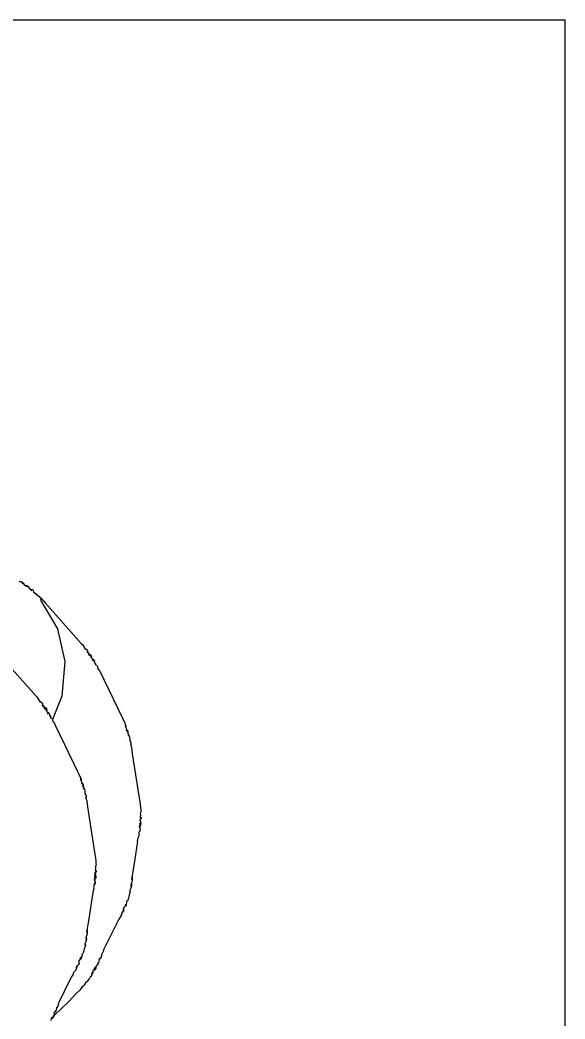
# Model space of a CAD drawing. Header units: inches. Extents: x 9636 to 21597, y -10243 to 557.
# Drawn here: x 14774.926 to 14776.069, y -8336.13 to -8334.035 of the extents above; entities that cross this region are included whole.
import ezdxf

# ---------------------------------------------------------------- set-up
doc = ezdxf.new("R2010")
doc.units = ezdxf.units.IN
doc.header["$MEASUREMENT"] = 0
doc.layers.add('Edges', color=7, linetype='Continuous')

# ---------------------------------------------------------------- blocks, each defined once
blk = doc.blocks.new('FF')
at = {"layer": 'Edges', "color": 252, "true_color": 0x939598}
for p, q in [((14773.9696, -8334.0351), (14776.0688, -8334.0351)), ((14776.0688, -8337.4603), (14776.0688, -8334.0351)), ((14774.925, -8335.2114), (14774.9269, -8335.2129)), ((14774.9269, -8335.2129), (14774.9296, -8335.2125)), ((14774.9296, -8335.2125), (14774.9316, -8335.2148)), ((14774.9296, -8335.2125), (14774.9311, -8335.2162)), ((14774.9311, -8335.2162), (14774.9332, -8335.2158)), ((14774.9316, -8335.2148), (14774.9332, -8335.2158)), ((14774.9332, -8335.2158), (14774.9354, -8335.2191)), ((14774.9354, -8335.2191), (14774.9366, -8335.2204)), ((14774.9366, -8335.2204), (14774.9408, -8335.2205)), ((14774.9366, -8335.2204), (14774.94, -8335.2221)), ((14774.94, -8335.2221), (14774.9436, -8335.2227)), ((14774.9408, -8335.2205), (14774.9436, -8335.2227)), ((14774.9436, -8335.2227), (14774.9449, -8335.2248)), ((14774.9449, -8335.2248), (14774.9458, -8335.2274)), ((14774.9458, -8335.2274), (14774.948, -8335.2274)), ((14774.948, -8335.2274), (14774.9494, -8335.2308)), ((14774.9494, -8335.2308), (14774.9514, -8335.2291)), ((14774.9494, -8335.2308), (14774.9508, -8335.2319)), ((14774.9541, -8335.2314), (14774.9514, -8335.2291)), ((14774.9541, -8335.2314), (14774.9547, -8335.235)), ((14774.9547, -8335.235), (14774.9561, -8335.2361)), ((14774.9561, -8335.2361), (14774.9614, -8335.2381)), ((14774.9613, -8335.2401), (14774.9561, -8335.2361)), ((14774.9614, -8335.2381), (14774.9613, -8335.2401)), ((14774.9679, -8335.2454), (14774.9613, -8335.2401)), ((14774.9679, -8335.2454), (14774.969, -8335.2463)), ((14774.9679, -8335.2454), (14774.9708, -8335.2477)), ((14774.9708, -8335.2477), (14774.9698, -8335.2513)), ((14774.9698, -8335.2513), (14775.0051, -8335.3114)), ((14774.9708, -8335.2477), (14774.9732, -8335.2503)), ((14774.9732, -8335.2503), (14774.9755, -8335.2529)), ((14774.9755, -8335.2529), (14774.9802, -8335.2582)), ((14774.9802, -8335.2582), (14775.055, -8335.3422)), ((14775.0051, -8335.3114), (14775.0202, -8335.3802)), ((14775.055, -8335.3422), (14775.0574, -8335.3448)), ((14775.0574, -8335.3448), (14775.0609, -8335.3503)), ((14775.0609, -8335.3503), (14775.0625, -8335.3535)), ((14775.0622, -8335.3515), (14775.0625, -8335.3535)), ((14774.8861, -8335.3696), (14774.9609, -8335.4536)), ((14775.0625, -8335.3535), (14775.0659, -8335.3549)), ((14775.0642, -8335.3533), (14775.0659, -8335.3549)), ((14775.0659, -8335.3549), (14775.0681, -8335.3577)), ((14775.0668, -8335.3599), (14775.0677, -8335.3613)), ((14775.0681, -8335.3577), (14775.0677, -8335.3613)), ((14775.0677, -8335.3613), (14775.0695, -8335.3613)), ((14775.0677, -8335.3613), (14775.0708, -8335.3628)), ((14775.0695, -8335.3613), (14775.0708, -8335.3628)), ((14775.0708, -8335.3628), (14775.0704, -8335.3653)), ((14775.0704, -8335.3653), (14775.0738, -8335.3655)), ((14775.0704, -8335.3653), (14775.0713, -8335.3667)), ((14775.0713, -8335.3667), (14775.0738, -8335.3655)), ((14775.0713, -8335.3667), (14775.073, -8335.3677)), ((14775.073, -8335.3677), (14775.0757, -8335.3683)), ((14775.0738, -8335.3655), (14775.0757, -8335.3683)), ((14775.0757, -8335.3683), (14775.0749, -8335.3721)), ((14775.0757, -8335.3683), (14775.0767, -8335.3714)), ((14775.0767, -8335.3714), (14775.0758, -8335.3735)), ((14775.0202, -8335.3802), (14775.014, -8335.453)), ((14775.0758, -8335.3735), (14775.0788, -8335.3747)), ((14775.0788, -8335.3747), (14775.0785, -8335.3775)), ((14775.0785, -8335.3775), (14775.0794, -8335.3789)), ((14775.0788, -8335.3747), (14775.0809, -8335.3764)), ((14775.0809, -8335.3764), (14775.0827, -8335.3793)), ((14775.0827, -8335.3793), (14775.082, -8335.3814)), ((14775.082, -8335.3814), (14775.0826, -8335.3837)), ((14775.082, -8335.3814), (14775.0847, -8335.3842)), ((14775.0847, -8335.3842), (14775.0847, -8335.3869)), ((14775.0847, -8335.3869), (14775.0873, -8335.3877)), ((14775.0873, -8335.3877), (14775.0888, -8335.3907)), ((14775.0888, -8335.3907), (14775.0893, -8335.3939)), ((14775.0928, -8335.3991), (14775.0893, -8335.3939)), ((14775.0928, -8335.3991), (14775.1417, -8335.5007)), ((14774.9609, -8335.4536), (14774.9633, -8335.4562)), ((14774.9633, -8335.4562), (14774.9668, -8335.4617)), ((14775.014, -8335.453), (14774.9948, -8335.5021)), ((14774.9668, -8335.4617), (14774.9684, -8335.4649)), ((14774.9682, -8335.4629), (14774.9684, -8335.4649)), ((14774.9684, -8335.4649), (14774.9719, -8335.4663)), ((14774.9702, -8335.4648), (14774.9719, -8335.4663)), ((14774.9719, -8335.4663), (14774.974, -8335.4691)), ((14774.9727, -8335.4713), (14774.9737, -8335.4728)), ((14774.974, -8335.4691), (14774.9737, -8335.4728)), ((14774.9737, -8335.4728), (14774.9754, -8335.4727)), ((14774.9737, -8335.4728), (14774.9767, -8335.4742)), ((14774.9754, -8335.4727), (14774.9767, -8335.4742)), ((14774.9767, -8335.4742), (14774.9763, -8335.4767)), ((14774.9763, -8335.4767), (14774.9797, -8335.4769)), ((14774.9763, -8335.4767), (14774.9772, -8335.4782)), ((14774.9772, -8335.4782), (14774.9797, -8335.4769)), ((14774.9797, -8335.4769), (14774.9817, -8335.4797)), ((14774.9772, -8335.4782), (14774.979, -8335.4792)), ((14774.979, -8335.4792), (14774.9817, -8335.4797)), ((14774.9817, -8335.4797), (14774.9808, -8335.4835)), ((14774.9817, -8335.4797), (14774.9826, -8335.4829)), ((14774.9826, -8335.4829), (14774.9818, -8335.485)), ((14774.9818, -8335.485), (14774.9847, -8335.4861)), ((14774.9847, -8335.4861), (14774.9844, -8335.4889)), ((14774.9844, -8335.4889), (14774.9853, -8335.4904)), ((14774.9847, -8335.4861), (14774.9868, -8335.4878)), ((14774.9868, -8335.4878), (14774.9886, -8335.4907)), ((14774.9886, -8335.4907), (14774.988, -8335.4928)), ((14774.988, -8335.4928), (14774.9885, -8335.4951)), ((14774.988, -8335.4928), (14774.9904, -8335.4954)), ((14774.9904, -8335.4954), (14774.9906, -8335.4983)), ((14774.9906, -8335.4983), (14774.9932, -8335.4991)), ((14774.9932, -8335.4991), (14774.9948, -8335.5021)), ((14774.9948, -8335.5021), (14774.9947, -8335.5045)), ((14774.9947, -8335.5045), (14774.9987, -8335.5105)), ((14774.9987, -8335.5105), (14775.001, -8335.515)), ((14775.001, -8335.515), (14775.0477, -8335.6121)), ((14775.1417, -8335.5007), (14775.1459, -8335.5097)), ((14775.1459, -8335.5097), (14775.1471, -8335.5123)), ((14775.1471, -8335.5123), (14775.1484, -8335.5154)), ((14775.1471, -8335.5123), (14775.1472, -8335.5148)), ((14775.1472, -8335.5148), (14775.1477, -8335.5167)), ((14775.1477, -8335.5167), (14775.1486, -8335.5187)), ((14775.1484, -8335.5154), (14775.1486, -8335.5187)), ((14775.1486, -8335.5187), (14775.1497, -8335.5216)), ((14775.1497, -8335.5216), (14775.1493, -8335.5231)), ((14775.1493, -8335.5231), (14775.15, -8335.5246)), ((14775.1493, -8335.5231), (14775.1517, -8335.5242)), ((14775.15, -8335.5246), (14775.1528, -8335.5274)), ((14775.1508, -8335.5292), (14775.1535, -8335.5321)), ((14775.1517, -8335.5242), (14775.1528, -8335.5274)), ((14775.1523, -8335.5353), (14775.1555, -8335.5363)), ((14775.1528, -8335.5274), (14775.1527, -8335.5305)), ((14775.1527, -8335.5305), (14775.1535, -8335.5321)), ((14775.1535, -8335.5321), (14775.1555, -8335.5363)), ((14775.1555, -8335.5363), (14775.1563, -8335.5395)), ((14775.1563, -8335.5395), (14775.1567, -8335.5442)), ((14775.1567, -8335.5442), (14775.157, -8335.5464)), ((14775.157, -8335.5464), (14775.1584, -8335.5486)), ((14775.1591, -8335.5518), (14775.1581, -8335.5534)), ((14775.1584, -8335.5486), (14775.1591, -8335.5518)), ((14775.1591, -8335.5518), (14775.1588, -8335.5556)), ((14775.1588, -8335.5556), (14775.1604, -8335.5606)), ((14775.1604, -8335.5606), (14775.1618, -8335.5735)), ((14775.1618, -8335.5735), (14775.1786, -8335.679)), ((14775.0477, -8335.6121), (14775.0492, -8335.6151)), ((14775.0492, -8335.6151), (14775.0518, -8335.6211)), ((14775.0518, -8335.6211), (14775.0531, -8335.6237)), ((14775.0531, -8335.6237), (14775.0544, -8335.6268)), ((14775.0531, -8335.6237), (14775.0531, -8335.6262)), ((14775.0531, -8335.6262), (14775.0536, -8335.6281)), ((14775.0536, -8335.6281), (14775.0545, -8335.6301)), ((14775.0544, -8335.6268), (14775.0545, -8335.6301)), ((14775.0545, -8335.6301), (14775.0557, -8335.633)), ((14775.0557, -8335.633), (14775.0552, -8335.6345)), ((14775.0552, -8335.6345), (14775.0559, -8335.6361)), ((14775.0552, -8335.6345), (14775.0577, -8335.6356)), ((14775.0559, -8335.6361), (14775.0587, -8335.6388)), ((14775.0567, -8335.6406), (14775.0595, -8335.6436)), ((14775.0577, -8335.6356), (14775.0587, -8335.6388)), ((14775.0587, -8335.6388), (14775.0587, -8335.6419)), ((14775.0587, -8335.6419), (14775.0595, -8335.6436)), ((14775.0595, -8335.6436), (14775.0614, -8335.6477)), ((14775.0582, -8335.6467), (14775.0614, -8335.6477)), ((14775.0614, -8335.6477), (14775.0623, -8335.6509)), ((14775.0623, -8335.6509), (14775.0626, -8335.6556)), ((14775.0626, -8335.6556), (14775.063, -8335.6578)), ((14775.063, -8335.6578), (14775.0644, -8335.66)), ((14775.065, -8335.6632), (14775.064, -8335.6648)), ((14775.0644, -8335.66), (14775.065, -8335.6632)), ((14775.065, -8335.6632), (14775.0647, -8335.667)), ((14775.0647, -8335.667), (14775.0663, -8335.672)), ((14775.0663, -8335.672), (14775.0677, -8335.6849)), ((14775.0677, -8335.6849), (14775.0841, -8335.789)), ((14775.1786, -8335.679), (14775.1784, -8335.6823)), ((14775.1784, -8335.6823), (14775.1788, -8335.6849)), ((14775.1788, -8335.6849), (14775.1797, -8335.6925)), ((14775.1781, -8335.7073), (14775.1801, -8335.7106)), ((14775.179, -8335.7027), (14775.1783, -8335.7057)), ((14775.1783, -8335.7057), (14775.1802, -8335.7073)), ((14775.1788, -8335.6982), (14775.1786, -8335.6998)), ((14775.1786, -8335.6998), (14775.179, -8335.7027)), ((14775.18, -8335.6948), (14775.1788, -8335.6982)), ((14775.1797, -8335.6925), (14775.18, -8335.6948)), ((14775.1802, -8335.7073), (14775.1801, -8335.7106)), ((14775.1775, -8335.7255), (14775.1758, -8335.7275)), ((14775.1775, -8335.7255), (14775.176, -8335.7259)), ((14775.1767, -8335.7197), (14775.1778, -8335.723)), ((14775.1769, -8335.7181), (14775.1796, -8335.7198)), ((14775.1774, -8335.7135), (14775.1791, -8335.7147)), ((14775.1778, -8335.723), (14775.1775, -8335.7255)), ((14775.1793, -8335.7231), (14775.1775, -8335.7255)), ((14775.1775, -8335.7255), (14775.1775, -8335.7276)), ((14775.1775, -8335.7276), (14775.178, -8335.7301)), ((14775.1801, -8335.7106), (14775.1776, -8335.7119)), ((14775.1776, -8335.7119), (14775.1791, -8335.7147)), ((14775.1791, -8335.7147), (14775.1788, -8335.7168)), ((14775.1788, -8335.7168), (14775.1796, -8335.7198)), ((14775.1796, -8335.7198), (14775.1793, -8335.7231)), ((14775.1725, -8335.757), (14775.1749, -8335.748)), ((14775.1757, -8335.7447), (14775.1749, -8335.748)), ((14775.1756, -8335.7379), (14775.1754, -8335.7408)), ((14775.1754, -8335.7408), (14775.1757, -8335.7447)), ((14775.1775, -8335.7356), (14775.1756, -8335.7379)), ((14775.1781, -8335.7323), (14775.1775, -8335.7356)), ((14775.178, -8335.7301), (14775.1781, -8335.7323)), ((14775.1725, -8335.757), (14775.1662, -8335.7991)), ((14775.0841, -8335.789), (14775.0845, -8335.7904)), ((14775.0845, -8335.7904), (14775.0844, -8335.7937)), ((14775.0844, -8335.7937), (14775.0853, -8335.797)), ((14775.0848, -8335.8096), (14775.0845, -8335.8112)), ((14775.0845, -8335.8112), (14775.085, -8335.8141)), ((14775.086, -8335.8062), (14775.0848, -8335.8096)), ((14775.0853, -8335.797), (14775.0851, -8335.8)), ((14775.0851, -8335.8), (14775.0856, -8335.8039)), ((14775.0856, -8335.8039), (14775.086, -8335.8062)), ((14775.1662, -8335.7991), (14775.1622, -8335.8253)), ((14775.0826, -8335.8311), (14775.0824, -8335.8327)), ((14775.0824, -8335.8327), (14775.0838, -8335.8344)), ((14775.0828, -8335.8295), (14775.0826, -8335.8311)), ((14775.0848, -8335.8299), (14775.0826, -8335.8311)), ((14775.0826, -8335.8311), (14775.0855, -8335.8313)), ((14775.0847, -8335.8282), (14775.0828, -8335.8295)), ((14775.0861, -8335.822), (14775.0833, -8335.8249)), ((14775.0835, -8335.8233), (14775.0833, -8335.8249)), ((14775.0833, -8335.8249), (14775.0833, -8335.8266)), ((14775.0833, -8335.8249), (14775.085, -8335.8262)), ((14775.0833, -8335.8266), (14775.0847, -8335.8282)), ((14775.0859, -8335.8206), (14775.0835, -8335.8233)), ((14775.0861, -8335.822), (14775.0835, -8335.8233)), ((14775.0835, -8335.8233), (14775.085, -8335.8262)), ((14775.084, -8335.8187), (14775.0859, -8335.8206)), ((14775.085, -8335.8141), (14775.0842, -8335.8171)), ((14775.0842, -8335.8171), (14775.0862, -8335.8187)), ((14775.085, -8335.8262), (14775.0847, -8335.8282)), ((14775.0847, -8335.8282), (14775.0848, -8335.8299)), ((14775.0847, -8335.8282), (14775.0855, -8335.8313)), ((14775.0848, -8335.8299), (14775.0855, -8335.8313)), ((14775.0855, -8335.8313), (14775.0852, -8335.8345)), ((14775.0862, -8335.8187), (14775.0861, -8335.822)), ((14775.1616, -8335.8282), (14775.1603, -8335.837)), ((14775.1616, -8335.8282), (14775.1615, -8335.8378)), ((14775.1622, -8335.8253), (14775.1616, -8335.8282)), ((14775.0813, -8335.8523), (14775.0807, -8335.8545)), ((14775.0807, -8335.8545), (14775.0816, -8335.8561)), ((14775.0815, -8335.8493), (14775.0813, -8335.8523)), ((14775.0835, -8335.847), (14775.0815, -8335.8493)), ((14775.0834, -8335.8369), (14775.0817, -8335.8389)), ((14775.0819, -8335.8373), (14775.0817, -8335.8389)), ((14775.0817, -8335.8389), (14775.0839, -8335.8415)), ((14775.0838, -8335.8344), (14775.0819, -8335.8373)), ((14775.084, -8335.8437), (14775.0821, -8335.8453)), ((14775.0821, -8335.8453), (14775.0835, -8335.847)), ((14775.0852, -8335.8345), (14775.0834, -8335.8369)), ((14775.084, -8335.8437), (14775.0835, -8335.847)), ((14775.0839, -8335.8415), (14775.084, -8335.8437)), ((14775.16, -8335.8503), (14775.1579, -8335.8527)), ((14775.1601, -8335.845), (14775.1583, -8335.8497)), ((14775.1595, -8335.8536), (14775.1587, -8335.8556)), ((14775.16, -8335.8503), (14775.1595, -8335.8536)), ((14775.1601, -8335.845), (14775.16, -8335.8503)), ((14775.1612, -8335.8411), (14775.1601, -8335.845)), ((14775.1615, -8335.8378), (14775.1612, -8335.8411)), ((14775.0784, -8335.8684), (14775.0721, -8335.9105)), ((14775.0801, -8335.8626), (14775.0784, -8335.8684)), ((14775.0801, -8335.8626), (14775.0809, -8335.8594)), ((14775.0816, -8335.8561), (14775.0804, -8335.8578)), ((14775.0804, -8335.8578), (14775.0809, -8335.8594)), ((14775.0816, -8335.8561), (14775.0809, -8335.8594)), ((14775.1545, -8335.8749), (14775.1537, -8335.8764)), ((14775.1552, -8335.8686), (14775.1545, -8335.8749)), ((14775.1569, -8335.8659), (14775.1552, -8335.8686)), ((14775.1568, -8335.8597), (14775.1565, -8335.8619)), ((14775.1565, -8335.8619), (14775.1569, -8335.8659)), ((14775.1587, -8335.8556), (14775.1568, -8335.8597)), ((14775.1568, -8335.8597), (14775.1576, -8335.8627)), ((14775.1576, -8335.8627), (14775.1569, -8335.8659)), ((14775.1444, -8335.8959), (14775.1434, -8335.8979)), ((14775.146, -8335.8936), (14775.1444, -8335.8959)), ((14775.148, -8335.8932), (14775.146, -8335.8936)), ((14775.1477, -8335.889), (14775.1469, -8335.8907)), ((14775.1493, -8335.8901), (14775.1469, -8335.8907)), ((14775.1469, -8335.8907), (14775.148, -8335.8932)), ((14775.1493, -8335.8901), (14775.148, -8335.8932)), ((14775.15, -8335.8864), (14775.1493, -8335.8901)), ((14775.1507, -8335.8827), (14775.15, -8335.8843)), ((14775.15, -8335.8843), (14775.15, -8335.8864)), ((14775.1525, -8335.8813), (14775.1507, -8335.8827)), ((14775.1535, -8335.8781), (14775.1525, -8335.8813)), ((14775.1537, -8335.8764), (14775.1535, -8335.8781)), ((14775.0721, -8335.9105), (14775.0681, -8335.9367)), ((14775.1367, -8335.9164), (14775.1328, -8335.9221)), ((14775.1384, -8335.9134), (14775.1367, -8335.9164)), ((14775.1375, -8335.9103), (14775.1384, -8335.9134)), ((14775.1392, -8335.911), (14775.1384, -8335.9134)), ((14775.1398, -8335.9054), (14775.1392, -8335.911)), ((14775.1402, -8335.9068), (14775.1392, -8335.911)), ((14775.1428, -8335.9049), (14775.1402, -8335.9068)), ((14775.143, -8335.8999), (14775.1417, -8335.9026)), ((14775.1442, -8335.9019), (14775.1417, -8335.9026)), ((14775.1417, -8335.9026), (14775.1428, -8335.9049)), ((14775.1442, -8335.9019), (14775.1428, -8335.9049)), ((14775.1434, -8335.8979), (14775.143, -8335.8999)), ((14775.1434, -8335.8979), (14775.1442, -8335.9019)), ((14775.0681, -8335.9367), (14775.0676, -8335.9396)), ((14775.1299, -8335.9275), (14775.1016, -8335.9848)), ((14775.1318, -8335.9246), (14775.1299, -8335.9275)), ((14775.1328, -8335.9221), (14775.1318, -8335.9246)), ((14775.0654, -8335.9587), (14775.0643, -8335.9611)), ((14775.0654, -8335.9587), (14775.0671, -8335.9526)), ((14775.0654, -8335.9587), (14775.0659, -8335.9618)), ((14775.0676, -8335.9396), (14775.0662, -8335.9484)), ((14775.0675, -8335.9493), (14775.0671, -8335.9526)), ((14775.0676, -8335.9396), (14775.0675, -8335.9493)), ((14775.0628, -8335.9774), (14775.062, -8335.9806)), ((14775.0627, -8335.9711), (14775.0624, -8335.9733)), ((14775.0624, -8335.9733), (14775.0628, -8335.9774)), ((14775.0637, -8335.9699), (14775.0627, -8335.9711)), ((14775.0627, -8335.9711), (14775.0636, -8335.9741)), ((14775.0636, -8335.9741), (14775.0628, -8335.9774)), ((14775.0654, -8335.965), (14775.0637, -8335.9699)), ((14775.0659, -8335.9618), (14775.0638, -8335.9641)), ((14775.0659, -8335.9618), (14775.0654, -8335.965)), ((14775.0536, -8336.0004), (14775.0528, -8336.0021)), ((14775.0559, -8335.9978), (14775.0552, -8336.0015)), ((14775.0567, -8335.9941), (14775.0559, -8335.9957)), ((14775.0559, -8335.9957), (14775.0559, -8335.9978)), ((14775.0584, -8335.9927), (14775.0567, -8335.9941)), ((14775.0594, -8335.9895), (14775.0584, -8335.9927)), ((14775.0604, -8335.9864), (14775.0594, -8335.9895)), ((14775.0597, -8335.9878), (14775.0594, -8335.9895)), ((14775.0607, -8335.9834), (14775.0604, -8335.9864)), ((14775.062, -8335.9806), (14775.0607, -8335.9834)), ((14775.062, -8335.9806), (14775.0609, -8335.9817)), ((14775.0963, -8336.0001), (14775.0934, -8336.0034)), ((14775.0963, -8336.0001), (14775.0951, -8336.0032)), ((14775.0974, -8335.9951), (14775.0963, -8336.0001)), ((14775.0996, -8335.9912), (14775.0974, -8335.9951)), ((14775.1006, -8335.988), (14775.0996, -8335.9912)), ((14775.1016, -8335.9848), (14775.1006, -8335.988)), ((14775.0434, -8336.0217), (14775.0443, -8336.0248)), ((14775.0457, -8336.0169), (14775.0451, -8336.0224)), ((14775.0461, -8336.0182), (14775.0451, -8336.0224)), ((14775.0487, -8336.0163), (14775.0461, -8336.0182)), ((14775.0502, -8336.0133), (14775.0487, -8336.0163)), ((14775.0503, -8336.0073), (14775.0494, -8336.0093)), ((14775.0494, -8336.0093), (14775.0502, -8336.0133)), ((14775.052, -8336.005), (14775.0503, -8336.0073)), ((14775.0539, -8336.0046), (14775.052, -8336.005)), ((14775.0552, -8336.0015), (14775.0528, -8336.0021)), ((14775.0528, -8336.0021), (14775.0539, -8336.0046)), ((14775.0552, -8336.0015), (14775.0539, -8336.0046)), ((14775.0852, -8336.0214), (14775.083, -8336.0223)), ((14775.0863, -8336.0191), (14775.0852, -8336.0214)), ((14775.0852, -8336.0214), (14775.0855, -8336.0234)), ((14775.0882, -8336.0172), (14775.0861, -8336.0173)), ((14775.0861, -8336.0173), (14775.0863, -8336.0191)), ((14775.0898, -8336.0149), (14775.0882, -8336.0172)), ((14775.0895, -8336.0114), (14775.0898, -8336.0149)), ((14775.0913, -8336.0119), (14775.0898, -8336.0149)), ((14775.0919, -8336.0075), (14775.0913, -8336.0119)), ((14775.0951, -8336.0032), (14775.0916, -8336.0054)), ((14775.0916, -8336.0054), (14775.0919, -8336.0075)), ((14775.0339, -8336.0418), (14775.0075, -8336.0962)), ((14775.0358, -8336.0389), (14775.0339, -8336.0418)), ((14775.0377, -8336.036), (14775.0358, -8336.0389)), ((14775.0381, -8336.0327), (14775.0377, -8336.036)), ((14775.0427, -8336.0278), (14775.0381, -8336.0327)), ((14775.0443, -8336.0248), (14775.0427, -8336.0278)), ((14775.0451, -8336.0224), (14775.0443, -8336.0248)), ((14775.0727, -8336.0429), (14775.0715, -8336.0453)), ((14775.0751, -8336.0403), (14775.0727, -8336.0429)), ((14775.0751, -8336.0403), (14775.0735, -8336.0413)), ((14775.077, -8336.0374), (14775.0751, -8336.0403)), ((14775.0789, -8336.0345), (14775.0765, -8336.0353)), ((14775.0765, -8336.0353), (14775.077, -8336.0374)), ((14775.0789, -8336.0324), (14775.0773, -8336.0338)), ((14775.0794, -8336.0295), (14775.0789, -8336.0324)), ((14775.0789, -8336.0324), (14775.0789, -8336.0345)), ((14775.0823, -8336.0273), (14775.0794, -8336.0295)), ((14775.0823, -8336.0273), (14775.0801, -8336.028)), ((14775.083, -8336.0223), (14775.0822, -8336.0238)), ((14775.0822, -8336.0238), (14775.0823, -8336.0273)), ((14775.0838, -8336.0263), (14775.0823, -8336.0273)), ((14775.083, -8336.0223), (14775.0855, -8336.0234)), ((14775.0855, -8336.0234), (14775.0838, -8336.0263)), ((14775.0567, -8336.062), (14775.0523, -8336.0684)), ((14775.059, -8336.0611), (14775.0567, -8336.062)), ((14775.0612, -8336.0585), (14775.059, -8336.0611)), ((14775.0632, -8336.0552), (14775.0612, -8336.0585)), ((14775.0632, -8336.0552), (14775.0625, -8336.0564)), ((14775.0641, -8336.0537), (14775.0632, -8336.0552)), ((14775.0674, -8336.0509), (14775.0641, -8336.0537)), ((14775.0695, -8336.0481), (14775.0674, -8336.0509)), ((14775.0715, -8336.0453), (14775.0695, -8336.0481)), ((14775.0427, -8336.0778), (14775.0296, -8336.0924)), ((14775.0523, -8336.0684), (14775.0427, -8336.0778)), ((14775.0296, -8336.0924), (14774.9972, -8336.1233)), ((14775.0055, -8336.1026), (14775.0033, -8336.1066)), ((14775.0065, -8336.0994), (14775.0055, -8336.1026)), ((14775.0075, -8336.0962), (14775.0065, -8336.0994)), ((14774.9958, -8336.1263), (14774.9928, -8336.1273)), ((14774.9958, -8336.1263), (14774.9941, -8336.1286)), ((14774.9955, -8336.1228), (14774.9958, -8336.1263)), ((14774.9972, -8336.1233), (14774.9958, -8336.1263)), ((14774.9978, -8336.1189), (14774.9972, -8336.1233)), ((14775.001, -8336.1146), (14774.9976, -8336.1168)), ((14774.9976, -8336.1168), (14774.9978, -8336.1189)), ((14775.0023, -8336.1115), (14774.9993, -8336.1148)), ((14775.0023, -8336.1115), (14775.001, -8336.1146)), ((14775.0033, -8336.1066), (14775.0023, -8336.1115)), ((14774.9916, -8336.1297), (14774.9911, -8336.1329)), ((14774.9928, -8336.1273), (14774.9916, -8336.1297)), ((14774.9941, -8336.1286), (14774.9916, -8336.1297))]:
    blk.add_line(p, q, dxfattribs=at)

msp = doc.modelspace()

# ---------------------------------------------------------------- block references
at = {"color": 18, "true_color": 0x000000}
msp.add_blockref('FF', (0, 0), dxfattribs=at)

doc.saveas('drawing.dxf')
